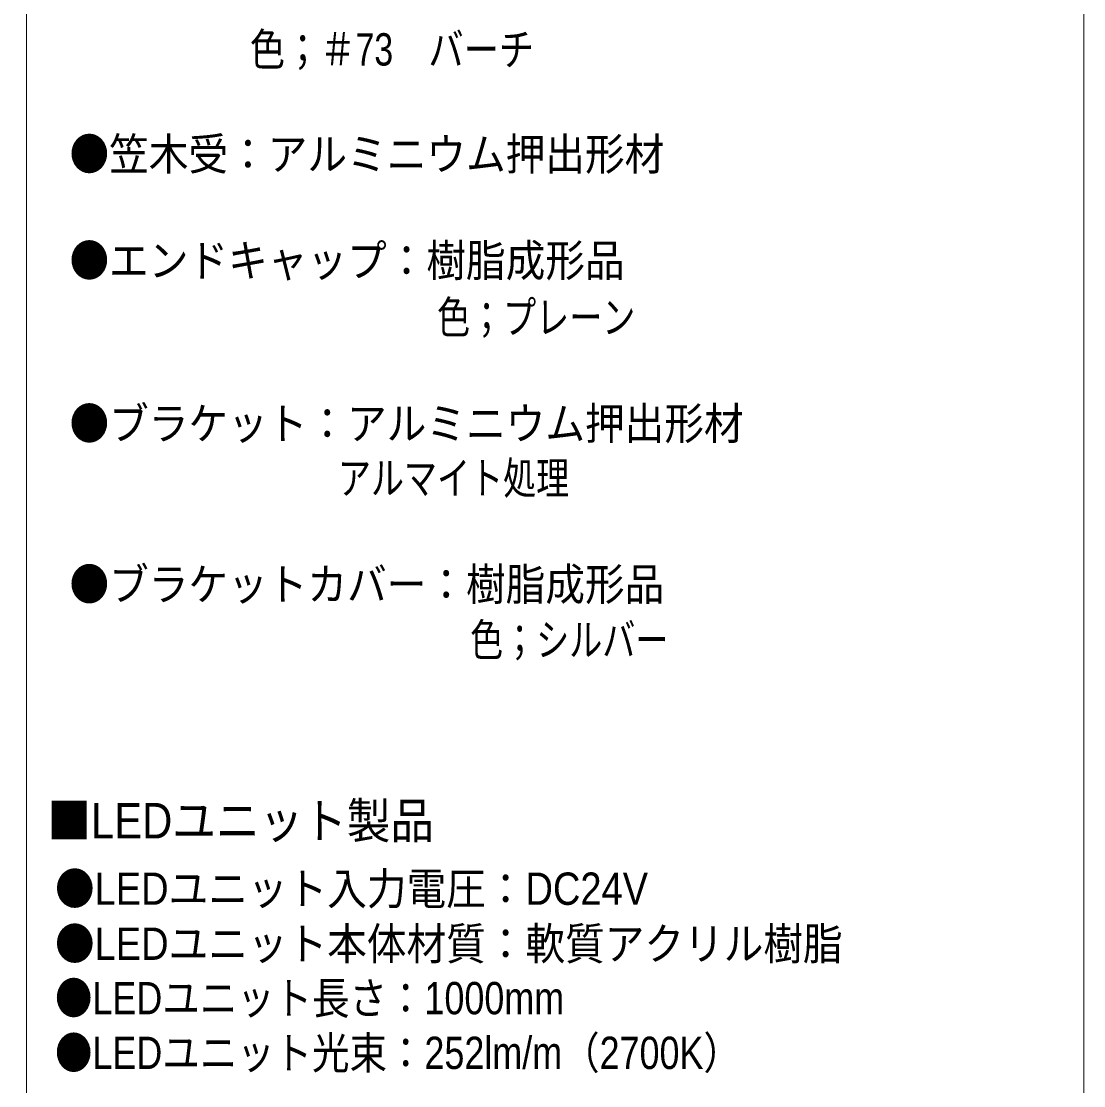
# Model space of a CAD drawing. Units: millimetres, scale not verified. Extents: x -600 to 600, y -416 to 415.
# Drawn here: x 386 to 600.1, y -1.8 to 212.5 of the extents above; entities that cross this region are included whole.
import ezdxf
from ezdxf.enums import TextEntityAlignment as Align

# ---------------------------------------------------------------- set-up
doc = ezdxf.new("R2010")
doc.units = ezdxf.units.MM
doc.header["$LTSCALE"] = 5
doc.layers.add('0-0_zumenwaku', color=2, linetype='Continuous', lineweight=9)
doc.layers.add('0-1_moji', color=2, linetype='Continuous')
doc.styles.add('ＭＳ Ｐゴシック', font='')
doc.styles.get('ＭＳ Ｐゴシック').set_extended_font_data('MS PGothic')

msp = doc.modelspace()

# ---------------------------------------------------------------- linework, layer by layer
at = {"layer": '0-0_zumenwaku', "color": 6}
msp.add_line((387.064, 415.467), (387.064, -415.533), dxfattribs=at)
msp.add_lwpolyline([(-599.936, -415.533), (600.064, -415.533), (600.064, 415.467), (-599.936, 415.467)], close=True, dxfattribs=at)

# ---------------------------------------------------------------- texts
at = {"layer": '0-1_moji', "style": 'ＭＳ Ｐゴシック'}
for s, width, p in [('\u3000\u3000\u3000\u3000\u3000色；＃73\u3000バーチ', 0.8, (396.57, 201.672)), ('●笠木受：アルミニウム押出形材\u3000', 0.9, (395.754, 180.586)), ('●エンドキャップ：樹脂成形品', 0.9, (395.754, 159.158)), ('\u3000\u3000\u3000\u3000\u3000\u3000\u3000\u3000\u3000\u3000\u3000色；プレーン', 0.75, (396.57, 147.73)), ('●ブラケット：アルミニウム押出形材', 0.9, (395.754, 126.332)), ('\u3000\u3000\u3000\u3000\u3000\u3000\u3000\u3000アルマイト処理', 0.75, (396.57, 115.348)), ('●ブラケットカバー：樹脂成形品', 0.9, (395.754, 93.95)), ('\u3000\u3000\u3000\u3000\u3000\u3000\u3000\u3000\u3000\u3000\u3000\u3000色；シルバー', 0.75, (396.57, 82.762)), ('●LEDユニット入力電圧：DC24V', 0.9, (392.825, 32.643)), ('●LEDユニット本体材質：軟質アクリル樹脂', 0.9, (392.825, 21.557)), ('●LEDユニット長さ：1000mm', 0.85, (392.825, 10.603)), ('●LEDユニット光束：252lm/m（2700K）', 0.85, (392.825, -0.417))]:
    msp.add_text(s, height=6.507, dxfattribs=dict(at, width=width)).set_placement(p, align=Align.BOTTOM_LEFT)
at = {"layer": '0-1_moji', "color": 4, "style": 'ＭＳ Ｐゴシック', "width": 0.9}
msp.add_text('■LEDユニット製品', height=7.158, dxfattribs=at).set_placement((391.284, 45.814), align=Align.BOTTOM_LEFT)

doc.saveas('drawing.dxf')
